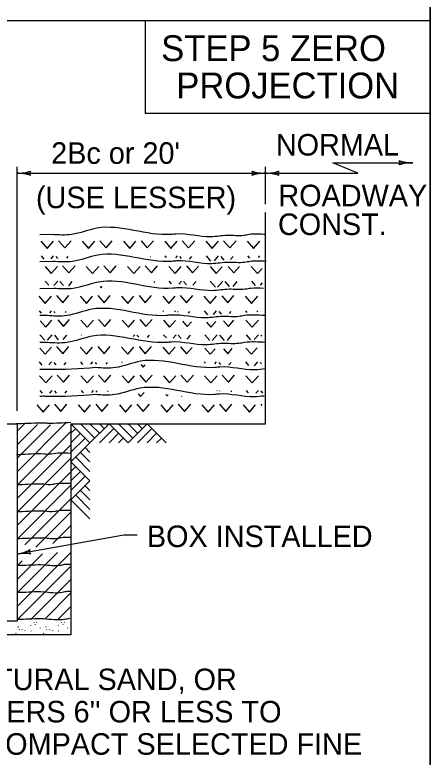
# Model space of a CAD drawing. Extents: x 1007 to 1035.5, y 1000.5 to 1021.5.
# Drawn here: x 1031.64 to 1035.5, y 1007.39 to 1014.28 of the extents above; entities that cross this region are included whole.
import ezdxf

# ---------------------------------------------------------------- set-up
doc = ezdxf.new("R2010")
doc.units = 0
for name, color, linetype in [('Level 1', 7, 'Continuous'), ('Level 10', 7, 'Continuous'), ('Level 11', 7, 'Continuous'), ('Level 5', 7, 'Continuous')]:
    doc.layers.add(name, color=color, linetype=linetype)

msp = doc.modelspace()

# ---------------------------------------------------------------- linework, layer by layer
at = {"layer": 'Level 1'}
for p, q in [((1031.6647, 1010.5999), (1031.6647, 1012.8663)), ((1033.9711, 1012.5193), (1033.9711, 1012.8663)), ((1034.8281, 1012.8059), (1034.5972, 1012.904)), ((1034.5972, 1012.904), (1035.3384, 1012.904)), ((1031.6647, 1012.8059), (1033.9711, 1012.8059)), ((1033.9711, 1012.8059), (1034.8281, 1012.8059)), ((1033.9711, 1010.4803), (1033.9711, 1012.4433)), ((1031.9902, 1012.2372), (1031.8763, 1012.2348)), ((1031.9976, 1011.9873), (1031.8763, 1011.9848)), ((1032.005, 1011.7373), (1031.8763, 1011.7347)), ((1029.8313, 1010.4803), (1031.6647, 1010.4803)), ((1031.6647, 1010.4803), (1031.6647, 1008.647)), ((1031.6678, 1010.0386), (1032.1249, 1010.4957)), ((1031.6678, 1010.4136), (1031.7346, 1010.4803)), ((1031.6678, 1010.2886), (1031.8529, 1010.4737)), ((1031.6678, 1010.1636), (1031.9741, 1010.4698)), ((1032.1647, 1010.4803), (1032.1647, 1008.522)), ((1032.1647, 1010.4803), (1033.9711, 1010.4803)), ((1032.3415, 1010.3036), (1032.1647, 1010.4803)), ((1032.1647, 1010.4803), (1032.3415, 1010.3035)), ((1032.1647, 1010.3919), (1032.2089, 1010.4362)), ((1032.2532, 1010.4803), (1032.3857, 1010.3478)), ((1032.3414, 1010.4803), (1032.4298, 1010.3919)), ((1032.3415, 1010.3035), (1032.5183, 1010.4803)), ((1032.4298, 1010.4803), (1032.4741, 1010.4361)), ((1032.4299, 1010.3035), (1032.5625, 1010.4361)), ((1032.5183, 1010.4803), (1032.6951, 1010.3035)), ((1032.6068, 1010.4803), (1032.7393, 1010.3478)), ((1032.6951, 1010.3035), (1032.8718, 1010.4803)), ((1032.6951, 1010.4803), (1032.7834, 1010.3919)), ((1032.7834, 1010.4803), (1032.8277, 1010.4361)), ((1032.7835, 1010.3035), (1032.9161, 1010.4361)), ((1032.8718, 1010.4803), (1033.0487, 1010.3035)), ((1031.6678, 1009.9136), (1032.167, 1010.4128)), ((1032.1647, 1010.4213), (1032.1603, 1010.4257)), ((1032.1647, 1010.3036), (1032.2531, 1010.3919)), ((1032.5183, 1010.3035), (1032.6067, 1010.3919)), ((1032.8718, 1010.3035), (1032.9603, 1010.3919)), ((1032.1647, 1010.2153), (1032.2973, 1010.3478)), ((1032.1647, 1010.1268), (1032.3415, 1010.3036)), ((1032.6067, 1010.3035), (1032.6508, 1010.3478)), ((1032.9603, 1010.3035), (1033.0044, 1010.3478)), ((1031.6678, 1009.7886), (1032.167, 1010.2878)), ((1032.3415, 1010.2152), (1032.2973, 1010.2593)), ((1031.6678, 1009.6636), (1032.167, 1010.1628)), ((1032.3415, 1010.0384), (1032.2089, 1010.171)), ((1032.3415, 1010.1268), (1032.2531, 1010.2152)), ((1032.3415, 1009.95), (1032.1647, 1010.1268)), ((1031.6678, 1009.5386), (1032.167, 1010.0378)), ((1032.1647, 1010.0383), (1032.2089, 1010.0826)), ((1032.1647, 1009.9499), (1032.2531, 1010.0383)), ((1032.1647, 1009.8617), (1032.2973, 1009.9942)), ((1031.6678, 1009.4136), (1032.167, 1009.9128)), ((1032.1647, 1009.7732), (1032.3415, 1009.95)), ((1032.3415, 1009.8616), (1032.2973, 1009.9058)), ((1032.3415, 1009.6848), (1032.2089, 1009.8174)), ((1032.3415, 1009.7732), (1032.2531, 1009.8616)), ((1031.7357, 1009.3564), (1032.167, 1009.7878)), ((1032.3415, 1009.5964), (1032.1647, 1009.7732)), ((1031.8392, 1009.3349), (1032.167, 1009.6628)), ((1031.9982, 1009.3689), (1032.167, 1009.5378)), ((1032.656, 1009.4471), (1031.6647, 1009.2699)), ((1032.781, 1009.4471), (1032.656, 1009.4471)), ((1031.6678, 1008.7886), (1032.167, 1009.2878)), ((1031.6678, 1008.9136), (1032.0402, 1009.2859)), ((1031.6678, 1009.0386), (1031.9017, 1009.2724)), ((1031.6678, 1009.1636), (1031.7118, 1009.2076)), ((1031.6678, 1008.6636), (1032.167, 1009.1628)), ((1031.7949, 1008.6657), (1032.167, 1009.0378)), ((1031.922, 1008.6678), (1032.167, 1008.9128)), ((1032.0437, 1008.6644), (1032.167, 1008.7878)), ((1031.6647, 1008.647), (1029.8313, 1008.647)), ((1031.6773, 1008.5928), (1031.6793, 1008.5971)), ((1031.791, 1008.6038), (1031.7929, 1008.6081)), ((1031.8193, 1008.6393), (1031.8213, 1008.6364)), ((1031.8351, 1008.6162), (1031.837, 1008.6204)), ((1031.8466, 1008.6383), (1031.8485, 1008.6353)), ((1031.8788, 1008.5872), (1031.8807, 1008.5843)), ((1031.9324, 1008.5928), (1031.9343, 1008.5971)), ((1032.0461, 1008.6038), (1032.048, 1008.6081)), ((1032.0744, 1008.6393), (1032.0763, 1008.6364)), ((1032.0902, 1008.6162), (1032.0921, 1008.6204)), ((1032.1017, 1008.6383), (1032.1036, 1008.6353)), ((1032.1338, 1008.5872), (1032.1358, 1008.5843)), ((1032.1647, 1008.522), (1029.3313, 1008.522)), ((1031.6548, 1008.5348), (1031.6568, 1008.5391)), ((1031.671, 1008.5228), (1031.6716, 1008.522)), ((1031.6831, 1008.5703), (1031.685, 1008.5674)), ((1031.7104, 1008.5693), (1031.7123, 1008.5663)), ((1031.7373, 1008.5621), (1031.7393, 1008.5592)), ((1031.794, 1008.5569), (1031.7959, 1008.554)), ((1031.7963, 1008.5238), (1031.7982, 1008.5281)), ((1031.9099, 1008.5348), (1031.9118, 1008.5391)), ((1031.9261, 1008.5228), (1031.9267, 1008.522)), ((1031.9382, 1008.5703), (1031.9401, 1008.5674)), ((1031.9655, 1008.5693), (1031.9674, 1008.5663)), ((1031.9924, 1008.5621), (1031.9943, 1008.5592)), ((1032.0491, 1008.5569), (1032.051, 1008.554)), ((1032.0513, 1008.5238), (1032.0533, 1008.5281)), ((1032.165, 1008.5348), (1032.1663, 1008.5378))]:
    msp.add_line(p, q, dxfattribs=at)
for centre, radius, start, end in [((1035.1898, 1012.904), 0.0313, 318.7746, 40.89129), ((1035.3384, 1013.2949), 0.3909, 251.34716, 269.99389), ((1035.3384, 1012.5131), 0.3909, 90, 108.66878), ((1035.3384, 1012.5131), 0.3909, 89.98778, 90), ((1031.6647, 1013.1969), 0.3909, 269.98778, 270), ((1031.6647, 1013.1969), 0.3909, 270, 288.66878), ((1031.6647, 1012.415), 0.3909, 71.34716, 89.99389), ((1031.8133, 1012.8059), 0.0313, 138.7746, 220.89129), ((1033.8224, 1012.806), 0.0313, 318.7746, 40.89129), ((1033.9711, 1012.415), 0.3909, 90, 108.66878), ((1033.9711, 1013.1969), 0.3909, 251.34716, 269.99389), ((1033.9711, 1013.1969), 0.3909, 269.98778, 270), ((1033.9711, 1013.1969), 0.3909, 270, 288.66878), ((1033.9711, 1012.415), 0.3909, 89.98778, 90), ((1033.9711, 1012.415), 0.3909, 71.34716, 89.99389), ((1034.1197, 1012.8059), 0.0313, 138.7746, 220.89129), ((1031.5959, 1009.6548), 0.3909, 280.12045, 280.13267), ((1031.5959, 1009.6548), 0.3909, 280.13267, 298.80146), ((1031.7334, 1008.8851), 0.3909, 81.47983, 100.12656), ((1031.811, 1009.296), 0.0313, 148.90727, 231.02396)]:
    msp.add_arc(centre, radius, start, end, dxfattribs=at)
for points in [[(1033.9711, 1012.2372), (1033.8206, 1012.2372), (1033.7688, 1012.2285), (1033.618, 1012.2285), (1033.4642, 1012.2159), (1033.1418, 1012.2419), (1033.0957, 1012.238), (1032.4057, 1012.2958), (1032.1715, 1012.2372), (1031.9902, 1012.2372)], [(1033.9785, 1011.9873), (1033.828, 1011.9873), (1033.7762, 1011.9786), (1033.6254, 1011.9786), (1033.4716, 1011.966), (1033.1493, 1011.992), (1033.1031, 1011.9881), (1032.4131, 1012.0458), (1032.1789, 1011.9873), (1031.9976, 1011.9873)], [(1033.9519, 1011.7373), (1033.8354, 1011.7373), (1033.7836, 1011.7287), (1033.6328, 1011.7287), (1033.479, 1011.7161), (1033.1567, 1011.7421), (1033.1105, 1011.7382), (1032.4205, 1011.7959), (1032.1863, 1011.7373), (1032.005, 1011.7373)], [(1033.9627, 1011.4848), (1033.7748, 1011.4848), (1033.723, 1011.4762), (1033.5723, 1011.4762), (1033.4184, 1011.4636), (1033.0961, 1011.4896), (1033.0499, 1011.4857), (1032.3599, 1011.5434), (1032.1258, 1011.4848), (1031.9444, 1011.4848)], [(1031.9444, 1011.4848), (1031.9175, 1011.4855), (1031.8763, 1011.4846)], [(1033.9692, 1011.2347), (1033.7765, 1011.2347), (1033.7247, 1011.226), (1033.5739, 1011.226), (1033.4201, 1011.2134), (1033.0978, 1011.2394), (1033.0516, 1011.2355), (1032.3616, 1011.2933), (1032.1274, 1011.2347), (1031.9461, 1011.2347)], [(1031.9461, 1011.2347), (1031.9169, 1011.2354), (1031.8763, 1011.2346)], [(1033.9713, 1010.989), (1033.8703, 1010.9808), (1033.548, 1011.0068), (1033.5018, 1011.0028), (1032.8118, 1011.0606), (1032.5777, 1011.002), (1032.3963, 1011.002)], [(1032.3963, 1011.002), (1031.9478, 1010.9846), (1031.9163, 1010.9854), (1031.8763, 1010.9846)], [(1033.958, 1010.7379), (1033.8648, 1010.7303), (1033.5425, 1010.7563), (1033.4963, 1010.7524), (1032.8063, 1010.8102), (1032.5722, 1010.7516), (1032.3908, 1010.7516)], [(1032.3908, 1010.7516), (1031.9494, 1010.7344), (1031.9157, 1010.7353), (1031.8763, 1010.7345)], [(1032.1626, 1010.4925), (1031.9511, 1010.4843), (1031.9151, 1010.4853), (1031.6759, 1010.4803), (1031.6596, 1010.4803)], [(1032.1583, 1010.2054), (1031.9802, 1010.1985), (1031.9725, 1010.1969), (1031.9152, 1010.1985), (1031.6793, 1010.1936), (1031.6596, 1010.1936)], [(1032.1652, 1009.9255), (1032.0104, 1009.9195), (1031.9947, 1009.9163), (1031.9144, 1009.9184), (1031.6819, 1009.9136), (1031.6725, 1009.9136)], [(1032.1581, 1009.6751), (1032.0408, 1009.6705), (1032.0169, 1009.6656), (1031.9137, 1009.6683), (1031.6845, 1009.6636), (1031.6725, 1009.6636)], [(1032.1627, 1009.4251), (1032.0713, 1009.4215), (1032.0394, 1009.4148), (1031.9128, 1009.4183), (1031.6871, 1009.4136), (1031.6678, 1009.4136)], [(1032.1628, 1009.1748), (1032.1018, 1009.1725), (1032.0617, 1009.1642), (1031.9121, 1009.1683), (1031.6897, 1009.1636), (1031.6725, 1009.1636)], [(1032.1627, 1008.9247), (1032.1323, 1008.9235), (1032.084, 1008.9134), (1031.9113, 1008.9182), (1031.6923, 1008.9136), (1031.6678, 1008.9136)], [(1032.1561, 1008.6731), (1032.1063, 1008.6628), (1031.9105, 1008.6681), (1031.6949, 1008.6636), (1031.6678, 1008.6636)]]:
    msp.add_spline(points, degree=3, dxfattribs=at)
at = {"layer": 'Level 10'}
for p, q in [((1035.5, 1021.5), (1035.5, 1000.5)), ((1035.5, 1014.221), (1016.5, 1014.221)), ((1032.855, 1014.221), (1032.855, 1013.3598)), ((1035.5, 1013.3598), (1032.855, 1013.3598))]:
    msp.add_line(p, q, dxfattribs=at)
at = {"layer": 'Level 11'}
msp.add_lwpolyline([(1007, 1000.5), (1035.5, 1000.5), (1035.5, 1021.5), (1007, 1021.5)], close=True, dxfattribs=at)
at = {"layer": 'Level 5'}
for p, q in [((1031.8868, 1012.1744), (1031.9447, 1012.1082)), ((1031.9447, 1012.1082), (1032.0025, 1012.1744)), ((1032.0499, 1012.1802), (1032.1078, 1012.1138)), ((1032.1078, 1012.1138), (1032.1656, 1012.1802)), ((1032.2698, 1012.1744), (1032.3277, 1012.1082)), ((1032.3277, 1012.1082), (1032.3855, 1012.1744)), ((1032.4329, 1012.1802), (1032.4908, 1012.1138)), ((1032.4908, 1012.1138), (1032.5486, 1012.1802)), ((1032.6528, 1012.1744), (1032.7107, 1012.1082)), ((1032.7107, 1012.1082), (1032.7685, 1012.1744)), ((1032.8159, 1012.1802), (1032.8738, 1012.1138)), ((1032.8738, 1012.1138), (1032.9316, 1012.1802)), ((1033.0358, 1012.1744), (1033.0937, 1012.1082)), ((1033.0937, 1012.1082), (1033.1515, 1012.1744)), ((1033.1989, 1012.1802), (1033.2568, 1012.1138)), ((1033.2568, 1012.1138), (1033.3146, 1012.1802)), ((1033.4188, 1012.1744), (1033.4767, 1012.1082)), ((1033.4767, 1012.1082), (1033.5345, 1012.1744)), ((1033.5819, 1012.1802), (1033.6398, 1012.1138)), ((1033.6398, 1012.1138), (1033.6976, 1012.1802)), ((1033.8018, 1012.1744), (1033.8597, 1012.1082)), ((1033.8597, 1012.1082), (1033.9175, 1012.1744)), ((1031.8886, 1012.0382), (1031.9137, 1012.0094)), ((1031.9813, 1012.012), (1032.0042, 1012.0382)), ((1032.0242, 1012.0335), (1032.0409, 1012.0143)), ((1032.1258, 1012.0174), (1032.1398, 1012.0335)), ((1032.905, 1012.0327), (1032.9058, 1012.0335)), ((1033.0376, 1012.0382), (1033.0488, 1012.0253)), ((1033.1379, 1012.0207), (1033.1532, 1012.0382)), ((1033.1732, 1012.0335), (1033.1885, 1012.0158)), ((1033.2659, 1012.0073), (1033.2888, 1012.0335)), ((1033.4206, 1012.0382), (1033.462, 1011.9906)), ((1033.497, 1011.9933), (1033.5362, 1012.0382)), ((1033.5562, 1012.0335), (1033.5853, 1012.0001)), ((1033.6468, 1012.0048), (1033.6718, 1012.0335)), ((1033.8036, 1012.0382), (1033.8212, 1012.018)), ((1033.9072, 1012.0244), (1033.9192, 1012.0382)), ((1031.9246, 1011.9413), (1031.9824, 1011.875)), ((1031.9824, 1011.875), (1032.0403, 1011.9413)), ((1032.0877, 1011.947), (1032.1456, 1011.8807)), ((1032.1456, 1011.8807), (1032.2033, 1011.947)), ((1032.3076, 1011.9413), (1032.3654, 1011.875)), ((1032.3654, 1011.875), (1032.4233, 1011.9413)), ((1032.4707, 1011.947), (1032.5286, 1011.8807)), ((1032.5286, 1011.8807), (1032.5863, 1011.947)), ((1032.6906, 1011.9413), (1032.7484, 1011.875)), ((1032.7484, 1011.875), (1032.8063, 1011.9413)), ((1032.8537, 1011.947), (1032.9116, 1011.8807)), ((1032.9116, 1011.8807), (1032.9693, 1011.947)), ((1033.0736, 1011.9413), (1033.1314, 1011.875)), ((1033.1314, 1011.875), (1033.1893, 1011.9413)), ((1033.2367, 1011.947), (1033.2946, 1011.8807)), ((1033.2946, 1011.8807), (1033.3504, 1011.9448)), ((1033.457, 1011.9408), (1033.5144, 1011.875)), ((1033.5144, 1011.875), (1033.57, 1011.9388)), ((1033.6262, 1011.9396), (1033.6776, 1011.8807)), ((1033.6776, 1011.8807), (1033.7303, 1011.9412)), ((1033.8396, 1011.9413), (1033.8974, 1011.875)), ((1033.8974, 1011.875), (1033.939, 1011.9227)), ((1031.9263, 1011.805), (1031.9606, 1011.7658)), ((1032.0068, 1011.7648), (1032.0419, 1011.805)), ((1032.0619, 1011.8003), (1032.0944, 1011.763)), ((1032.1442, 1011.762), (1032.1775, 1011.8003)), ((1032.3093, 1011.805), (1032.3107, 1011.8034)), ((1032.4348, 1011.7553), (1032.4461, 1011.7423)), ((1032.4461, 1011.7423), (1032.4562, 1011.7538)), ((1032.9368, 1011.7927), (1032.9435, 1011.8003)), ((1033.0753, 1011.805), (1033.0962, 1011.7811)), ((1033.1656, 1011.776), (1033.1909, 1011.805)), ((1033.2109, 1011.8003), (1033.2366, 1011.7708)), ((1033.2969, 1011.7663), (1033.3265, 1011.8003)), ((1033.4583, 1011.805), (1033.507, 1011.7492)), ((1033.5258, 1011.7499), (1033.5739, 1011.805)), ((1033.5939, 1011.8003), (1033.6338, 1011.7546)), ((1033.6711, 1011.7562), (1033.7095, 1011.8003)), ((1033.8413, 1011.805), (1033.8763, 1011.765)), ((1033.9238, 1011.767), (1033.9438, 1011.7899)), ((1031.8679, 1011.664), (1031.9258, 1011.5978)), ((1031.9258, 1011.5978), (1031.9836, 1011.664)), ((1032.031, 1011.6698), (1032.0889, 1011.6034)), ((1032.0889, 1011.6034), (1032.1467, 1011.6698)), ((1032.2509, 1011.664), (1032.3088, 1011.5978)), ((1032.3088, 1011.5978), (1032.3666, 1011.664)), ((1032.414, 1011.6698), (1032.4719, 1011.6034)), ((1032.4719, 1011.6034), (1032.5297, 1011.6698)), ((1032.6339, 1011.664), (1032.6918, 1011.5978)), ((1032.6918, 1011.5978), (1032.7496, 1011.664)), ((1032.797, 1011.6698), (1032.8549, 1011.6034)), ((1032.8549, 1011.6034), (1032.9127, 1011.6698)), ((1033.0169, 1011.664), (1033.0748, 1011.5978)), ((1033.0748, 1011.5978), (1033.1326, 1011.664)), ((1033.18, 1011.6698), (1033.2379, 1011.6034)), ((1033.2379, 1011.6034), (1033.2957, 1011.6698)), ((1033.3999, 1011.664), (1033.4578, 1011.5978)), ((1033.4578, 1011.5978), (1033.5156, 1011.664)), ((1033.5652, 1011.6673), (1033.6209, 1011.6034)), ((1033.6209, 1011.6034), (1033.6787, 1011.6698)), ((1033.7829, 1011.664), (1033.8408, 1011.5978)), ((1033.8408, 1011.5978), (1033.8986, 1011.664)), ((1031.8697, 1011.5278), (1031.8888, 1011.5058)), ((1031.9688, 1011.509), (1031.9853, 1011.5278)), ((1032.0053, 1011.5231), (1032.0159, 1011.5108)), ((1032.1135, 1011.5147), (1032.1208, 1011.5231)), ((1033.0187, 1011.5278), (1033.0235, 1011.5222)), ((1033.1267, 1011.5191), (1033.1343, 1011.5278)), ((1033.1543, 1011.5231), (1033.1606, 1011.5158)), ((1033.2556, 1011.5067), (1033.2698, 1011.5231)), ((1033.4017, 1011.5278), (1033.4334, 1011.4913)), ((1033.4885, 1011.4948), (1033.5173, 1011.5278)), ((1033.5373, 1011.5231), (1033.5582, 1011.4991)), ((1033.6362, 1011.5039), (1033.6528, 1011.5231)), ((1033.7847, 1011.5278), (1033.7968, 1011.5138)), ((1033.8933, 1011.5198), (1033.9003, 1011.5278)), ((1033.9203, 1011.5231), (1033.9216, 1011.5215)), ((1031.8806, 1011.4362), (1031.9321, 1011.3772)), ((1031.9321, 1011.3772), (1031.9882, 1011.4413)), ((1032.0418, 1011.444), (1032.0953, 1011.3828)), ((1032.0953, 1011.3828), (1032.153, 1011.4492)), ((1032.2573, 1011.4434), (1032.3151, 1011.3772)), ((1032.3151, 1011.3772), (1032.3729, 1011.4434)), ((1032.4203, 1011.4492), (1032.4783, 1011.3828)), ((1032.4783, 1011.3828), (1032.536, 1011.4492)), ((1032.6403, 1011.4434), (1032.6981, 1011.3772)), ((1032.6981, 1011.3772), (1032.7559, 1011.4434)), ((1032.8033, 1011.4492), (1032.8613, 1011.3828)), ((1032.8613, 1011.3828), (1032.919, 1011.4492)), ((1033.0233, 1011.4434), (1033.0811, 1011.3772)), ((1033.0811, 1011.3772), (1033.1348, 1011.4387)), ((1033.1998, 1011.4338), (1033.2443, 1011.3828)), ((1033.2443, 1011.3828), (1033.2832, 1011.4275)), ((1033.4223, 1011.4251), (1033.4641, 1011.3772)), ((1033.4641, 1011.3772), (1033.511, 1011.4309)), ((1033.5813, 1011.4356), (1033.6273, 1011.3828)), ((1033.6273, 1011.3828), (1033.6788, 1011.442)), ((1033.7893, 1011.4434), (1033.8471, 1011.3772)), ((1033.8471, 1011.3772), (1033.9049, 1011.4434)), ((1031.876, 1011.3072), (1031.9211, 1011.2554)), ((1031.9474, 1011.2566), (1031.9916, 1011.3072)), ((1032.0116, 1011.3025), (1032.0478, 1011.2609)), ((1032.0928, 1011.2629), (1032.1272, 1011.3025)), ((1032.259, 1011.3072), (1032.2628, 1011.3028)), ((1032.7438, 1011.2913), (1032.7576, 1011.3072)), ((1032.7776, 1011.3025), (1032.7943, 1011.2833)), ((1032.8745, 1011.2811), (1032.8932, 1011.3025)), ((1033.025, 1011.3072), (1033.0511, 1011.2773)), ((1033.1127, 1011.2753), (1033.1406, 1011.3072)), ((1033.1606, 1011.3025), (1033.1884, 1011.2706)), ((1033.2453, 1011.2671), (1033.2762, 1011.3025)), ((1033.408, 1011.3072), (1033.4542, 1011.2543)), ((1033.4762, 1011.2528), (1033.5236, 1011.3072)), ((1033.5436, 1011.3025), (1033.5862, 1011.2536)), ((1033.6174, 1011.2545), (1033.6592, 1011.3025)), ((1033.791, 1011.3072), (1033.8314, 1011.2608)), ((1033.867, 1011.2618), (1033.9066, 1011.3072)), ((1033.9266, 1011.3025), (1033.9329, 1011.2952)), ((1031.9258, 1011.1252), (1031.9836, 1011.1914)), ((1032.0317, 1011.1963), (1032.0889, 1011.1308)), ((1032.0889, 1011.1308), (1032.1467, 1011.1972)), ((1032.2509, 1011.1914), (1032.3088, 1011.1252)), ((1032.3088, 1011.1252), (1032.3666, 1011.1914)), ((1032.414, 1011.1972), (1032.4719, 1011.1308)), ((1032.4719, 1011.1308), (1032.5297, 1011.1972)), ((1032.6339, 1011.1914), (1032.6918, 1011.1252)), ((1032.6918, 1011.1252), (1032.7496, 1011.1914)), ((1032.797, 1011.1972), (1032.8549, 1011.1308)), ((1032.8549, 1011.1308), (1032.9127, 1011.1972)), ((1033.0169, 1011.1914), (1033.0748, 1011.1252)), ((1033.0748, 1011.1252), (1033.1326, 1011.1914)), ((1033.1824, 1011.1944), (1033.2379, 1011.1308)), ((1031.876, 1011.1822), (1031.9258, 1011.1252)), ((1033.2379, 1011.1308), (1033.2889, 1011.1894)), ((1033.4073, 1011.1831), (1033.4578, 1011.1252)), ((1033.4578, 1011.1252), (1033.5036, 1011.1777)), ((1033.5808, 1011.1768), (1033.6209, 1011.1308)), ((1033.6209, 1011.1308), (1033.6633, 1011.1794)), ((1033.7898, 1011.1835), (1033.8408, 1011.1252)), ((1033.8408, 1011.1252), (1033.8945, 1011.1868)), ((1031.8697, 1011.0552), (1031.8958, 1011.0252)), ((1031.96, 1011.0263), (1031.9853, 1011.0552)), ((1032.2527, 1011.0552), (1032.2733, 1011.0316)), ((1032.3488, 1011.0329), (1032.3683, 1011.0552)), ((1032.6357, 1011.0552), (1032.6391, 1011.0513)), ((1033.4017, 1011.0552), (1033.4124, 1011.0428)), ((1033.5006, 1011.0361), (1033.5173, 1011.0552)), ((1033.7847, 1011.0552), (1033.8148, 1011.0207)), ((1033.8691, 1011.0194), (1033.9003, 1011.0552)), ((1032.0053, 1011.0505), (1032.0254, 1011.0273)), ((1032.1018, 1011.0287), (1032.1208, 1011.0505)), ((1032.3883, 1011.0505), (1032.4028, 1011.0338)), ((1032.4907, 1011.0353), (1032.5038, 1011.0505)), ((1032.8141, 1011.0295), (1032.8354, 1011.005)), ((1032.8354, 1011.005), (1032.8551, 1011.0276)), ((1033.5373, 1011.0505), (1033.5533, 1011.0321)), ((1033.6317, 1011.0261), (1033.6528, 1011.0505)), ((1033.9203, 1011.0505), (1033.9326, 1011.0363)), ((1031.8743, 1010.9268), (1031.9321, 1010.8605)), ((1031.9321, 1010.8605), (1031.9899, 1010.9268)), ((1032.0373, 1010.9325), (1032.0953, 1010.8662)), ((1032.0953, 1010.8662), (1032.153, 1010.9325)), ((1032.2573, 1010.9268), (1032.3151, 1010.8605)), ((1032.3151, 1010.8605), (1032.3729, 1010.9268)), ((1032.4203, 1010.9325), (1032.4783, 1010.8662)), ((1032.4783, 1010.8662), (1032.536, 1010.9325)), ((1032.6403, 1010.9268), (1032.6981, 1010.8605)), ((1032.6981, 1010.8605), (1032.7559, 1010.9268)), ((1032.8033, 1010.9325), (1032.8613, 1010.8662)), ((1032.8613, 1010.8662), (1032.919, 1010.9325)), ((1033.0233, 1010.9268), (1033.0811, 1010.8605)), ((1033.0811, 1010.8605), (1033.1389, 1010.9268)), ((1033.1863, 1010.9325), (1033.2443, 1010.8662)), ((1033.2443, 1010.8662), (1033.302, 1010.9325)), ((1033.4063, 1010.9268), (1033.4641, 1010.8605)), ((1033.4641, 1010.8605), (1033.5219, 1010.9268)), ((1033.5693, 1010.9325), (1033.6273, 1010.8662)), ((1033.6273, 1010.8662), (1033.685, 1010.9325)), ((1033.7893, 1010.9268), (1033.8471, 1010.8605)), ((1033.8471, 1010.8605), (1033.9049, 1010.9268)), ((1031.876, 1010.7905), (1031.8974, 1010.7659)), ((1031.9701, 1010.7659), (1031.9916, 1010.7905)), ((1032.0116, 1010.7858), (1032.0289, 1010.7659)), ((1032.1098, 1010.7659), (1032.1272, 1010.7858)), ((1032.259, 1010.7905), (1032.2797, 1010.7668)), ((1032.3578, 1010.7713), (1032.3746, 1010.7905)), ((1032.3946, 1010.7858), (1032.4049, 1010.7739)), ((1032.5048, 1010.7796), (1032.5102, 1010.7858)), ((1033.5191, 1010.7853), (1033.5236, 1010.7905)), ((1033.5436, 1010.7858), (1033.5454, 1010.7838)), ((1033.6518, 1010.7773), (1033.6592, 1010.7858)), ((1033.791, 1010.7905), (1033.8108, 1010.7678)), ((1033.8829, 1010.7634), (1033.9066, 1010.7905)), ((1033.9266, 1010.7858), (1033.9443, 1010.7655)), ((1032.7893, 1010.7579), (1032.8102, 1010.734)), ((1032.8102, 1010.734), (1032.8434, 1010.7722)), ((1033.0463, 1010.7516), (1033.0575, 1010.7388)), ((1033.0575, 1010.7388), (1033.0669, 1010.7495)), ((1033.1906, 1010.737), (1033.1932, 1010.734)), ((1033.1932, 1010.734), (1033.1953, 1010.7365)), ((1031.849, 1010.6558), (1031.9068, 1010.5895)), ((1031.9068, 1010.5895), (1031.9647, 1010.6558)), ((1032.0121, 1010.6615), (1032.07, 1010.5952)), ((1032.07, 1010.5952), (1032.1278, 1010.6615)), ((1032.232, 1010.6558), (1032.2898, 1010.5895)), ((1032.2898, 1010.5895), (1032.3477, 1010.6558)), ((1032.3951, 1010.6615), (1032.453, 1010.5952)), ((1032.453, 1010.5952), (1032.5108, 1010.6615)), ((1032.615, 1010.6558), (1032.6728, 1010.5895)), ((1032.6728, 1010.5895), (1032.7307, 1010.6558)), ((1032.7781, 1010.6615), (1032.836, 1010.5952)), ((1032.836, 1010.5952), (1032.8938, 1010.6615)), ((1032.998, 1010.6558), (1033.0558, 1010.5895)), ((1033.0558, 1010.5895), (1033.1137, 1010.6558)), ((1033.1611, 1010.6615), (1033.219, 1010.5952)), ((1033.219, 1010.5952), (1033.2768, 1010.6615)), ((1033.381, 1010.6558), (1033.4388, 1010.5895)), ((1033.4388, 1010.5895), (1033.4967, 1010.6558)), ((1033.5441, 1010.6615), (1033.602, 1010.5952)), ((1033.602, 1010.5952), (1033.6598, 1010.6615)), ((1033.764, 1010.6558), (1033.8218, 1010.5895)), ((1033.8218, 1010.5895), (1033.8797, 1010.6558)), ((1033.9271, 1010.6615), (1033.9368, 1010.6505))]:
    msp.add_line(p, q, dxfattribs=at)

# ---------------------------------------------------------------- texts
at = {"layer": 'Level 1'}
for s, height, p in [('STEP 5 ZERO', 0.24, (1033.0028, 1013.8471)), ('PROJECTION', 0.24, (1033.1433, 1013.501)), ('NORMAL', 0.2, (1034.0673, 1012.9706)), ("2Bc or 20'", 0.2, (1031.9813, 1012.8937)), ('(USE LESSER)', 0.2, (1031.8404, 1012.4819)), ('ROADWAY', 0.2, (1034.0908, 1012.4997)), ('CONST.', 0.2, (1034.087, 1012.2327)), ('BOX INSTALLED', 0.2, (1032.8699, 1009.3358)), ('COMPACT SELECTED FINE SOIL, NATURAL SAND, OR ', 0.2, (1026.75, 1008.0076)), ("NO.  10 COARSE AGGREGATE IN LAYERS 6'' OR LESS TO", 0.2, (1026.75, 1007.7076)), ('THEN COMPACT SELECTED FINE', 0.2, (1030.5589, 1007.4076))]:
    msp.add_text(s, height=height, dxfattribs=at).set_placement(p)

doc.saveas('drawing.dxf')
